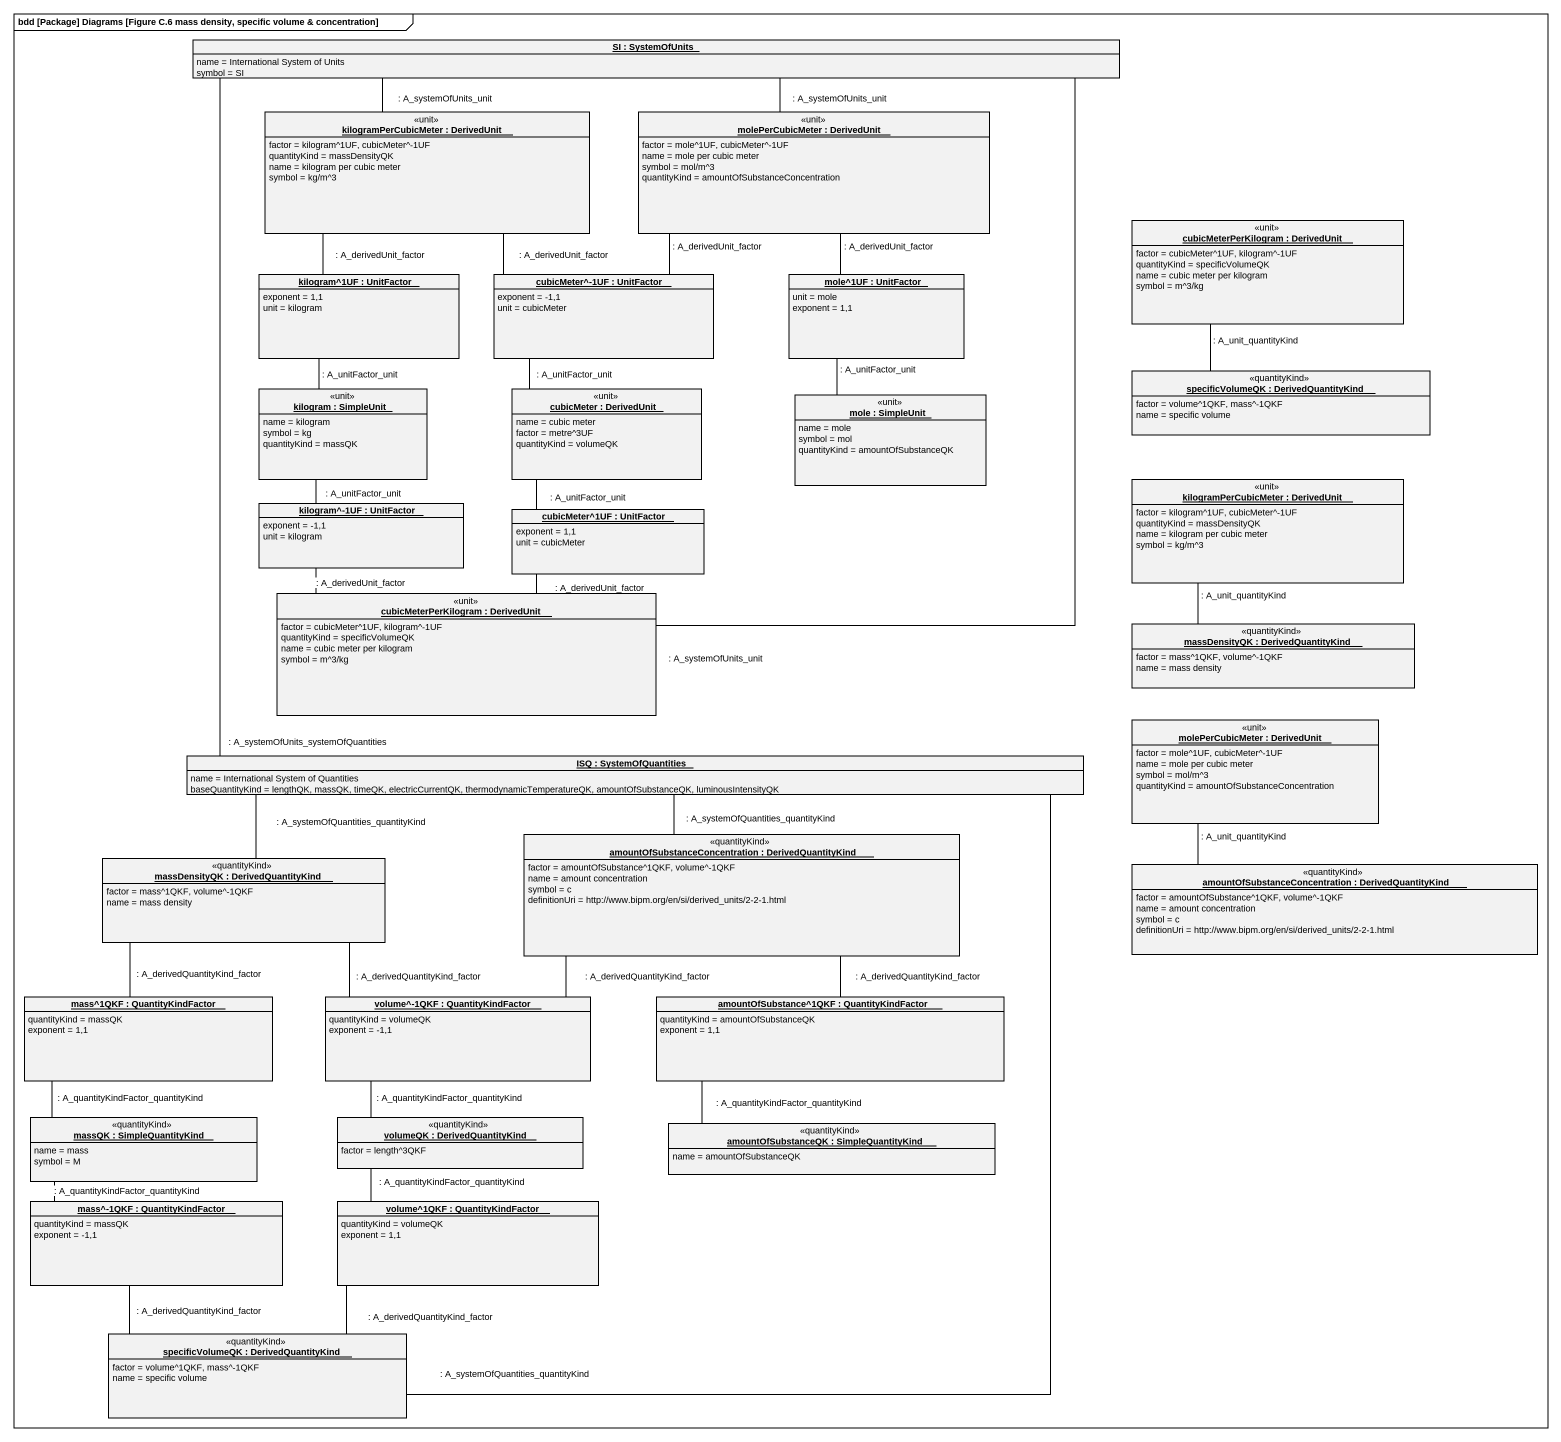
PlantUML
@startuml
mainframe bdd [Package] Diagrams [Figure C.6 mass density, specific volume & concentration]
hide circle
hide empty members
object "SI : SystemOfUnits" as SI {
  name = International System of Units
  symbol = SI
}
object "kilogramPerCubicMeter : DerivedUnit" as kilogramPerCubicMeter <<unit>> {
  factor = kilogram^1UF, cubicMeter^-1UF
  quantityKind = massDensityQK
  name = kilogram per cubic meter
  symbol = kg/m^3
}
object "molePerCubicMeter : DerivedUnit" as molePerCubicMeter <<unit>> {
  factor = mole^1UF, cubicMeter^-1UF
  name = mole per cubic meter
  symbol = mol/m^3
  quantityKind = amountOfSubstanceConcentration
}
object "cubicMeterPerKilogram : DerivedUnit" as cubicMeterPerKilogram <<unit>> {
  factor = cubicMeter^1UF, kilogram^-1UF
  quantityKind = specificVolumeQK
  name = cubic meter per kilogram
  symbol = m^3/kg
}
object "kilogram^1UF : UnitFactor" as kilogram_1UF {
  exponent = 1,1
  unit = kilogram
}
object "cubicMeter^-1UF : UnitFactor" as cubicMeter_1UF {
  exponent = -1,1
  unit = cubicMeter
}
object "mole^1UF : UnitFactor" as mole_1UF {
  unit = mole
  exponent = 1,1
}
object "kilogram : SimpleUnit" as kilogram <<unit>> {
  name = kilogram
  symbol = kg
  quantityKind = massQK
}
object "cubicMeter : DerivedUnit" as cubicMeter <<unit>> {
  name = cubic meter
  factor = metre^3UF
  quantityKind = volumeQK
}
object "mole : SimpleUnit" as mole <<unit>> {
  name = mole
  symbol = mol
  quantityKind = amountOfSubstanceQK
}
object "specificVolumeQK : DerivedQuantityKind" as specificVolumeQK <<quantityKind>> {
  factor = volume^1QKF, mass^-1QKF
  name = specific volume
}
object "kilogramPerCubicMeter : DerivedUnit" as kilogramPerCubicMeter_2 <<unit>> {
  factor = kilogram^1UF, cubicMeter^-1UF
  quantityKind = massDensityQK
  name = kilogram per cubic meter
  symbol = kg/m^3
}
object "kilogram^-1UF : UnitFactor" as kilogram_1UF_2 {
  exponent = -1,1
  unit = kilogram
}
object "cubicMeter^1UF : UnitFactor" as cubicMeter_1UF_2 {
  exponent = 1,1
  unit = cubicMeter
}
object "cubicMeterPerKilogram : DerivedUnit" as cubicMeterPerKilogram_2 <<unit>> {
  factor = cubicMeter^1UF, kilogram^-1UF
  quantityKind = specificVolumeQK
  name = cubic meter per kilogram
  symbol = m^3/kg
}
object "massDensityQK : DerivedQuantityKind" as massDensityQK <<quantityKind>> {
  factor = mass^1QKF, volume^-1QKF
  name = mass density
}
object "molePerCubicMeter : DerivedUnit" as molePerCubicMeter_2 <<unit>> {
  factor = mole^1UF, cubicMeter^-1UF
  name = mole per cubic meter
  symbol = mol/m^3
  quantityKind = amountOfSubstanceConcentration
}
object "ISQ : SystemOfQuantities" as ISQ {
  name = International System of Quantities
  baseQuantityKind = lengthQK, massQK, timeQK, electricCurrentQK, thermodynamicTemperatureQK, amountOfSubstanceQK, luminousIntensityQK
}
object "massDensityQK : DerivedQuantityKind" as massDensityQK_2 <<quantityKind>> {
  factor = mass^1QKF, volume^-1QKF
  name = mass density
}
object "amountOfSubstanceConcentration : DerivedQuantityKind" as amountOfSubstanceConcentrati <<quantityKind>> {
  factor = amountOfSubstance^1QKF, volume^-1QKF
  name = amount concentration
  symbol = c
  definitionUri = http://www.bipm.org/en/si/derived_units/2-2-1.html
}
object "amountOfSubstanceConcentration : DerivedQuantityKind" as amountOfSubstanceConcentrati_2 <<quantityKind>> {
  factor = amountOfSubstance^1QKF, volume^-1QKF
  name = amount concentration
  symbol = c
  definitionUri = http://www.bipm.org/en/si/derived_units/2-2-1.html
}
object "mass^1QKF : QuantityKindFactor" as mass_1QKF {
  quantityKind = massQK
  exponent = 1,1
}
object "volume^-1QKF : QuantityKindFactor" as volume_1QKF {
  quantityKind = volumeQK
  exponent = -1,1
}
object "amountOfSubstance^1QKF : QuantityKindFactor" as amountOfSubstance_1QKF {
  quantityKind = amountOfSubstanceQK
  exponent = 1,1
}
object "massQK : SimpleQuantityKind" as massQK <<quantityKind>> {
  name = mass
  symbol = M
}
object "volumeQK : DerivedQuantityKind" as volumeQK <<quantityKind>> {
  factor = length^3QKF
}
object "amountOfSubstanceQK : SimpleQuantityKind" as amountOfSubstanceQK <<quantityKind>> {
  name = amountOfSubstanceQK
}
object "mass^-1QKF : QuantityKindFactor" as mass_1QKF_2 {
  quantityKind = massQK
  exponent = -1,1
}
object "volume^1QKF : QuantityKindFactor" as volume_1QKF_2 {
  quantityKind = volumeQK
  exponent = 1,1
}
object "specificVolumeQK : DerivedQuantityKind" as specificVolumeQK_2 <<quantityKind>> {
  factor = volume^1QKF, mass^-1QKF
  name = specific volume
}
kilogramPerCubicMeter -right- SI : : A_systemOfUnits_unit
kilogramPerCubicMeter -- kilogram_1UF : : A_derivedUnit_factor
kilogramPerCubicMeter -- cubicMeter_1UF : : A_derivedUnit_factor
molePerCubicMeter -up- SI : : A_systemOfUnits_unit
molePerCubicMeter -- cubicMeter_1UF : : A_derivedUnit_factor
molePerCubicMeter -- mole_1UF : : A_derivedUnit_factor
cubicMeterPerKilogram -- specificVolumeQK : : A_unit_quantityKind
mole_1UF -- mole : : A_unitFactor_unit
kilogram -up- kilogram_1UF : : A_unitFactor_unit
cubicMeter -up- cubicMeter_1UF : : A_unitFactor_unit
kilogramPerCubicMeter_2 -- massDensityQK : : A_unit_quantityKind
kilogram_1UF_2 -up- kilogram : : A_unitFactor_unit
cubicMeter_1UF_2 -up- cubicMeter : : A_unitFactor_unit
cubicMeterPerKilogram_2 -up- SI : : A_systemOfUnits_unit
cubicMeterPerKilogram_2 -up- kilogram_1UF_2 : : A_derivedUnit_factor
cubicMeterPerKilogram_2 -up- cubicMeter_1UF_2 : : A_derivedUnit_factor
molePerCubicMeter_2 -- amountOfSubstanceConcentrati_2 : : A_unit_quantityKind
ISQ -up- SI : : A_systemOfUnits_systemOfQuantities
massDensityQK_2 -right- ISQ : : A_systemOfQuantities_quantityKind
massDensityQK_2 -- mass_1QKF : : A_derivedQuantityKind_factor
massDensityQK_2 -- volume_1QKF : : A_derivedQuantityKind_factor
amountOfSubstanceConcentrati -up- ISQ : : A_systemOfQuantities_quantityKind
amountOfSubstanceConcentrati -left- volume_1QKF : : A_derivedQuantityKind_factor
amountOfSubstanceConcentrati -- amountOfSubstance_1QKF : : A_derivedQuantityKind_factor
mass_1QKF -- massQK : : A_quantityKindFactor_quantityKind
volume_1QKF -- volumeQK : : A_quantityKindFactor_quantityKind
amountOfSubstance_1QKF -- amountOfSubstanceQK : : A_quantityKindFactor_quantityKind
massQK -- mass_1QKF_2 : : A_quantityKindFactor_quantityKind
volumeQK -- volume_1QKF_2 : : A_quantityKindFactor_quantityKind
specificVolumeQK_2 -up- ISQ : : A_systemOfQuantities_quantityKind
specificVolumeQK_2 -up- mass_1QKF_2 : : A_derivedQuantityKind_factor
specificVolumeQK_2 -up- volume_1QKF_2 : : A_derivedQuantityKind_factor
@enduml
